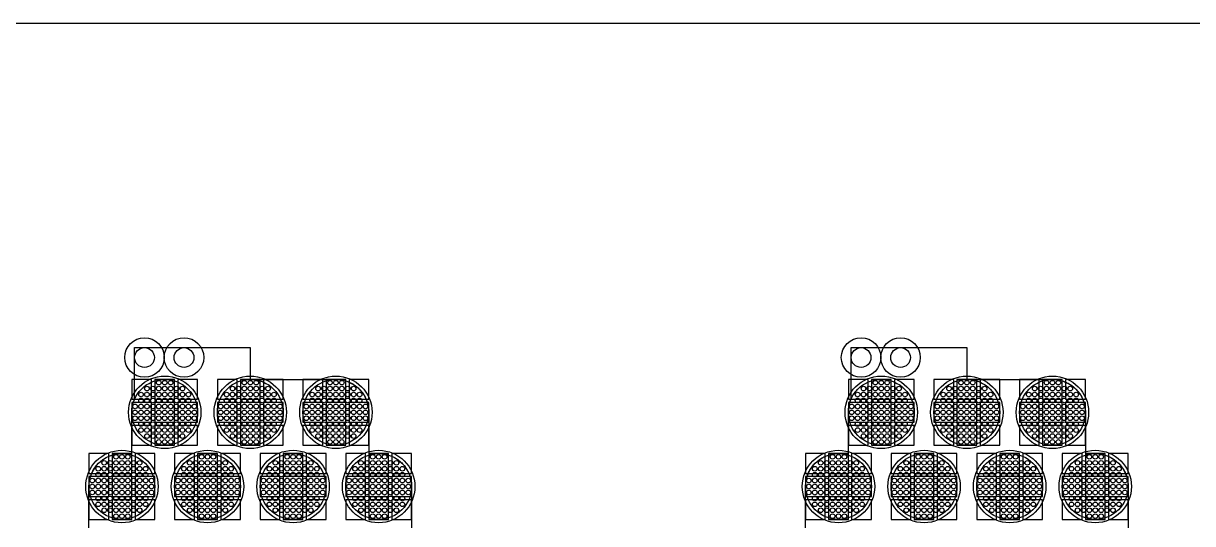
# Model space of a CAD drawing. Extents: x -49 to 54, y -38 to 38.
# Drawn here: x 26.48 to 44.24, y 30.41 to 38 of the extents above; entities that cross this region are included whole.
import ezdxf

# ---------------------------------------------------------------- set-up
doc = ezdxf.new("R2010")
doc.units = 0
for name, color, linetype in [('ADHESIVE_VIA_OPENINGS', 30, 'CONTINUOUS'), ('BACK_LAYER', 5, 'CONTINUOUS'), ('COND_LAYER_LOWER_ELECTRODE', 6, 'CONTINUOUS'), ('CONDUCTIVE_LAYER_BACK_LAYER', 2, 'CONTINUOUS'), ('EMITTER', 3, 'CONTINUOUS'), ('LOWER_ELECTRODE', 1, 'CONTINUOUS'), ('OUTLINE', 7, 'CONTINUOUS'), ('SUBSTRATE_VIA', 4, 'CONTINUOUS')]:
    doc.layers.add(name, color=color, linetype=linetype)

msp = doc.modelspace()

# ---------------------------------------------------------------- linework, layer by layer
at = {"layer": 'ADHESIVE_VIA_OPENINGS'}
for centre in [(28.323, 32.93), (28.923, 32.93), (39.207, 32.93), (39.807, 32.93)]:
    msp.add_circle(centre, 0.3, dxfattribs=at)
at = {"layer": 'BACK_LAYER'}
for points in [[(28.13, 32.299), (28.43, 32.299), (28.43, 32.599), (28.13, 32.599)], [(28.48, 32.299), (28.78, 32.299), (28.78, 32.599), (28.48, 32.599)], [(28.83, 32.299), (29.13, 32.299), (29.13, 32.599), (28.83, 32.599)], [(29.43, 32.299), (29.73, 32.299), (29.73, 32.599), (29.43, 32.599)], [(29.78, 32.299), (30.08, 32.299), (30.08, 32.599), (29.78, 32.599)], [(30.13, 32.299), (30.43, 32.299), (30.43, 32.599), (30.13, 32.599)], [(30.73, 32.299), (31.03, 32.299), (31.03, 32.599), (30.73, 32.599)], [(31.08, 32.299), (31.38, 32.299), (31.38, 32.599), (31.08, 32.599)], [(31.43, 32.299), (31.73, 32.299), (31.73, 32.599), (31.43, 32.599)], [(39.014, 32.299), (39.314, 32.299), (39.314, 32.599), (39.014, 32.599)], [(39.364, 32.299), (39.664, 32.299), (39.664, 32.599), (39.364, 32.599)], [(39.714, 32.299), (40.014, 32.299), (40.014, 32.599), (39.714, 32.599)], [(40.314, 32.299), (40.614, 32.299), (40.614, 32.599), (40.314, 32.599)], [(40.664, 32.299), (40.964, 32.299), (40.964, 32.599), (40.664, 32.599)], [(41.014, 32.299), (41.314, 32.299), (41.314, 32.599), (41.014, 32.599)], [(41.614, 32.299), (41.914, 32.299), (41.914, 32.599), (41.614, 32.599)], [(41.964, 32.299), (42.264, 32.299), (42.264, 32.599), (41.964, 32.599)], [(42.314, 32.299), (42.614, 32.299), (42.614, 32.599), (42.314, 32.599)], [(28.13, 31.949), (28.43, 31.949), (28.43, 32.249), (28.13, 32.249)], [(28.48, 31.949), (28.78, 31.949), (28.78, 32.249), (28.48, 32.249)], [(28.83, 31.949), (29.13, 31.949), (29.13, 32.249), (28.83, 32.249)], [(29.43, 31.949), (29.73, 31.949), (29.73, 32.249), (29.43, 32.249)], [(29.78, 31.949), (30.08, 31.949), (30.08, 32.249), (29.78, 32.249)], [(30.13, 31.949), (30.43, 31.949), (30.43, 32.249), (30.13, 32.249)], [(30.73, 31.949), (31.03, 31.949), (31.03, 32.249), (30.73, 32.249)], [(31.08, 31.949), (31.38, 31.949), (31.38, 32.249), (31.08, 32.249)], [(31.43, 31.949), (31.73, 31.949), (31.73, 32.249), (31.43, 32.249)], [(39.014, 31.949), (39.314, 31.949), (39.314, 32.249), (39.014, 32.249)], [(39.364, 31.949), (39.664, 31.949), (39.664, 32.249), (39.364, 32.249)], [(39.714, 31.949), (40.014, 31.949), (40.014, 32.249), (39.714, 32.249)], [(40.314, 31.949), (40.614, 31.949), (40.614, 32.249), (40.314, 32.249)], [(40.664, 31.949), (40.964, 31.949), (40.964, 32.249), (40.664, 32.249)], [(41.014, 31.949), (41.314, 31.949), (41.314, 32.249), (41.014, 32.249)], [(41.614, 31.949), (41.914, 31.949), (41.914, 32.249), (41.614, 32.249)], [(41.964, 31.949), (42.264, 31.949), (42.264, 32.249), (41.964, 32.249)], [(42.314, 31.949), (42.614, 31.949), (42.614, 32.249), (42.314, 32.249)], [(28.13, 31.599), (28.43, 31.599), (28.43, 31.899), (28.13, 31.899)], [(28.48, 31.599), (28.78, 31.599), (28.78, 31.899), (28.48, 31.899)], [(28.83, 31.599), (29.13, 31.599), (29.13, 31.899), (28.83, 31.899)], [(29.43, 31.599), (29.73, 31.599), (29.73, 31.899), (29.43, 31.899)], [(29.78, 31.599), (30.08, 31.599), (30.08, 31.899), (29.78, 31.899)], [(30.13, 31.599), (30.43, 31.599), (30.43, 31.899), (30.13, 31.899)], [(30.73, 31.599), (31.03, 31.599), (31.03, 31.899), (30.73, 31.899)], [(31.08, 31.599), (31.38, 31.599), (31.38, 31.899), (31.08, 31.899)], [(31.43, 31.599), (31.73, 31.599), (31.73, 31.899), (31.43, 31.899)], [(39.014, 31.599), (39.314, 31.599), (39.314, 31.899), (39.014, 31.899)], [(39.364, 31.599), (39.664, 31.599), (39.664, 31.899), (39.364, 31.899)], [(39.714, 31.599), (40.014, 31.599), (40.014, 31.899), (39.714, 31.899)], [(40.314, 31.599), (40.614, 31.599), (40.614, 31.899), (40.314, 31.899)], [(40.664, 31.599), (40.964, 31.599), (40.964, 31.899), (40.664, 31.899)], [(41.014, 31.599), (41.314, 31.599), (41.314, 31.899), (41.014, 31.899)], [(41.614, 31.599), (41.914, 31.599), (41.914, 31.899), (41.614, 31.899)], [(41.964, 31.599), (42.264, 31.599), (42.264, 31.899), (41.964, 31.899)], [(42.314, 31.599), (42.614, 31.599), (42.614, 31.899), (42.314, 31.899)], [(27.48, 31.173), (27.78, 31.173), (27.78, 31.473), (27.48, 31.473)], [(27.83, 31.173), (28.13, 31.173), (28.13, 31.473), (27.83, 31.473)], [(28.18, 31.173), (28.48, 31.173), (28.48, 31.473), (28.18, 31.473)], [(28.78, 31.173), (29.08, 31.173), (29.08, 31.473), (28.78, 31.473)], [(29.13, 31.173), (29.43, 31.173), (29.43, 31.473), (29.13, 31.473)], [(29.48, 31.173), (29.78, 31.173), (29.78, 31.473), (29.48, 31.473)], [(30.08, 31.173), (30.38, 31.173), (30.38, 31.473), (30.08, 31.473)], [(30.43, 31.173), (30.73, 31.173), (30.73, 31.473), (30.43, 31.473)], [(30.78, 31.173), (31.08, 31.173), (31.08, 31.473), (30.78, 31.473)], [(31.38, 31.173), (31.68, 31.173), (31.68, 31.473), (31.38, 31.473)], [(31.73, 31.173), (32.03, 31.173), (32.03, 31.473), (31.73, 31.473)], [(32.08, 31.173), (32.38, 31.173), (32.38, 31.473), (32.08, 31.473)], [(38.364, 31.173), (38.664, 31.173), (38.664, 31.473), (38.364, 31.473)], [(38.714, 31.173), (39.014, 31.173), (39.014, 31.473), (38.714, 31.473)], [(39.064, 31.173), (39.364, 31.173), (39.364, 31.473), (39.064, 31.473)], [(39.664, 31.173), (39.964, 31.173), (39.964, 31.473), (39.664, 31.473)], [(40.014, 31.173), (40.314, 31.173), (40.314, 31.473), (40.014, 31.473)], [(40.364, 31.173), (40.664, 31.173), (40.664, 31.473), (40.364, 31.473)], [(40.964, 31.173), (41.264, 31.173), (41.264, 31.473), (40.964, 31.473)], [(41.314, 31.173), (41.614, 31.173), (41.614, 31.473), (41.314, 31.473)], [(41.664, 31.173), (41.964, 31.173), (41.964, 31.473), (41.664, 31.473)], [(42.264, 31.173), (42.564, 31.173), (42.564, 31.473), (42.264, 31.473)], [(42.614, 31.173), (42.914, 31.173), (42.914, 31.473), (42.614, 31.473)], [(42.964, 31.173), (43.264, 31.173), (43.264, 31.473), (42.964, 31.473)], [(27.48, 30.823), (27.78, 30.823), (27.78, 31.123), (27.48, 31.123)], [(27.83, 30.823), (28.13, 30.823), (28.13, 31.123), (27.83, 31.123)], [(28.18, 30.823), (28.48, 30.823), (28.48, 31.123), (28.18, 31.123)], [(28.78, 30.823), (29.08, 30.823), (29.08, 31.123), (28.78, 31.123)], [(29.13, 30.823), (29.43, 30.823), (29.43, 31.123), (29.13, 31.123)], [(29.48, 30.823), (29.78, 30.823), (29.78, 31.123), (29.48, 31.123)], [(30.08, 30.823), (30.38, 30.823), (30.38, 31.123), (30.08, 31.123)], [(30.43, 30.823), (30.73, 30.823), (30.73, 31.123), (30.43, 31.123)], [(30.78, 30.823), (31.08, 30.823), (31.08, 31.123), (30.78, 31.123)], [(31.38, 30.823), (31.68, 30.823), (31.68, 31.123), (31.38, 31.123)], [(31.73, 30.823), (32.03, 30.823), (32.03, 31.123), (31.73, 31.123)], [(32.08, 30.823), (32.38, 30.823), (32.38, 31.123), (32.08, 31.123)], [(38.364, 30.823), (38.664, 30.823), (38.664, 31.123), (38.364, 31.123)], [(38.714, 30.823), (39.014, 30.823), (39.014, 31.123), (38.714, 31.123)], [(39.064, 30.823), (39.364, 30.823), (39.364, 31.123), (39.064, 31.123)], [(39.664, 30.823), (39.964, 30.823), (39.964, 31.123), (39.664, 31.123)], [(40.014, 30.823), (40.314, 30.823), (40.314, 31.123), (40.014, 31.123)], [(40.364, 30.823), (40.664, 30.823), (40.664, 31.123), (40.364, 31.123)], [(40.964, 30.823), (41.264, 30.823), (41.264, 31.123), (40.964, 31.123)], [(41.314, 30.823), (41.614, 30.823), (41.614, 31.123), (41.314, 31.123)], [(41.664, 30.823), (41.964, 30.823), (41.964, 31.123), (41.664, 31.123)], [(42.264, 30.823), (42.564, 30.823), (42.564, 31.123), (42.264, 31.123)], [(42.614, 30.823), (42.914, 30.823), (42.914, 31.123), (42.614, 31.123)], [(42.964, 30.823), (43.264, 30.823), (43.264, 31.123), (42.964, 31.123)], [(27.48, 30.473), (27.78, 30.473), (27.78, 30.773), (27.48, 30.773)], [(27.83, 30.473), (28.13, 30.473), (28.13, 30.773), (27.83, 30.773)], [(28.18, 30.473), (28.48, 30.473), (28.48, 30.773), (28.18, 30.773)], [(28.78, 30.473), (29.08, 30.473), (29.08, 30.773), (28.78, 30.773)], [(29.13, 30.473), (29.43, 30.473), (29.43, 30.773), (29.13, 30.773)], [(29.48, 30.473), (29.78, 30.473), (29.78, 30.773), (29.48, 30.773)], [(30.08, 30.473), (30.38, 30.473), (30.38, 30.773), (30.08, 30.773)], [(30.43, 30.473), (30.73, 30.473), (30.73, 30.773), (30.43, 30.773)], [(30.78, 30.473), (31.08, 30.473), (31.08, 30.773), (30.78, 30.773)], [(31.38, 30.473), (31.68, 30.473), (31.68, 30.773), (31.38, 30.773)], [(31.73, 30.473), (32.03, 30.473), (32.03, 30.773), (31.73, 30.773)], [(32.08, 30.473), (32.38, 30.473), (32.38, 30.773), (32.08, 30.773)], [(38.364, 30.473), (38.664, 30.473), (38.664, 30.773), (38.364, 30.773)], [(38.714, 30.473), (39.014, 30.473), (39.014, 30.773), (38.714, 30.773)], [(39.064, 30.473), (39.364, 30.473), (39.364, 30.773), (39.064, 30.773)], [(39.664, 30.473), (39.964, 30.473), (39.964, 30.773), (39.664, 30.773)], [(40.014, 30.473), (40.314, 30.473), (40.314, 30.773), (40.014, 30.773)], [(40.364, 30.473), (40.664, 30.473), (40.664, 30.773), (40.364, 30.773)], [(40.964, 30.473), (41.264, 30.473), (41.264, 30.773), (40.964, 30.773)], [(41.314, 30.473), (41.614, 30.473), (41.614, 30.773), (41.314, 30.773)], [(41.664, 30.473), (41.964, 30.473), (41.964, 30.773), (41.664, 30.773)], [(42.264, 30.473), (42.564, 30.473), (42.564, 30.773), (42.264, 30.773)], [(42.614, 30.473), (42.914, 30.473), (42.914, 30.773), (42.614, 30.773)], [(42.964, 30.473), (43.264, 30.473), (43.264, 30.773), (42.964, 30.773)]]:
    msp.add_lwpolyline(points, close=True, dxfattribs=at)
at = {"layer": 'COND_LAYER_LOWER_ELECTRODE'}
for centre in [(28.63, 32.099), (29.93, 32.099), (31.23, 32.099), (39.514, 32.099), (40.814, 32.099), (42.114, 32.099), (27.98, 30.973), (29.28, 30.973), (30.58, 30.973), (31.88, 30.973), (38.864, 30.973), (40.164, 30.973), (41.464, 30.973), (42.764, 30.973)]:
    msp.add_circle(centre, 0.55, dxfattribs=at)
at = {"layer": 'CONDUCTIVE_LAYER_BACK_LAYER'}
for points in [[(27.48, 30.348), (27.48, 30.973), (27.481, 30.993), (27.482, 31.013), (27.484, 31.033), (27.487, 31.053), (27.49, 31.072), (27.494, 31.092), (27.499, 31.111), (27.505, 31.13), (27.512, 31.149), (27.519, 31.167), (27.527, 31.185), (27.536, 31.203), (27.546, 31.221), (27.556, 31.238), (27.567, 31.254), (27.578, 31.271), (27.59, 31.286), (27.603, 31.302), (27.616, 31.316), (27.63, 31.331), (27.645, 31.344), (27.66, 31.357), (27.675, 31.37), (27.691, 31.381), (27.708, 31.393), (27.725, 31.403), (27.742, 31.413), (27.759, 31.422), (27.777, 31.431), (27.796, 31.438), (27.814, 31.445), (27.833, 31.451), (27.852, 31.457), (27.872, 31.462), (27.891, 31.466), (27.911, 31.469), (27.931, 31.471), (27.95, 31.473), (27.97, 31.473), (28.13, 31.473), (28.13, 32.099), (28.131, 32.119), (28.132, 32.139), (28.134, 32.159), (28.137, 32.179), (28.14, 32.198), (28.144, 32.217), (28.149, 32.237), (28.155, 32.256), (28.162, 32.274), (28.169, 32.293), (28.173, 32.302), (28.173, 33.08), (29.93, 33.08), (29.93, 32.599), (31.24, 32.599), (31.26, 32.598), (31.28, 32.597), (31.3, 32.594), (31.319, 32.591), (31.339, 32.587), (31.358, 32.583), (31.377, 32.577), (31.396, 32.571), (31.415, 32.564), (31.433, 32.556), (31.451, 32.548), (31.469, 32.539), (31.486, 32.529), (31.503, 32.518), (31.519, 32.507), (31.535, 32.495), (31.551, 32.483), (31.566, 32.47), (31.58, 32.456), (31.594, 32.442), (31.608, 32.427), (31.62, 32.412), (31.632, 32.396), (31.644, 32.38), (31.655, 32.364), (31.665, 32.346), (31.674, 32.329), (31.683, 32.311), (31.691, 32.293), (31.699, 32.274), (31.705, 32.256), (31.711, 32.237), (31.716, 32.217), (31.72, 32.198), (31.724, 32.179), (31.727, 32.159), (31.729, 32.139), (31.73, 32.119), (31.73, 32.099), (31.73, 31.473), (31.89, 31.473), (31.91, 31.473), (31.93, 31.471), (31.95, 31.469), (31.969, 31.466), (31.989, 31.462), (32.008, 31.457), (32.027, 31.451), (32.046, 31.445), (32.065, 31.438), (32.083, 31.431), (32.101, 31.422), (32.119, 31.413), (32.136, 31.403), (32.153, 31.393), (32.169, 31.381), (32.185, 31.37), (32.201, 31.357), (32.216, 31.344), (32.23, 31.331), (32.244, 31.316), (32.258, 31.302), (32.27, 31.286), (32.282, 31.271), (32.294, 31.254), (32.305, 31.238), (32.315, 31.221), (32.324, 31.203), (32.333, 31.185), (32.341, 31.167), (32.349, 31.149), (32.355, 31.13), (32.361, 31.111), (32.366, 31.092), (32.37, 31.072), (32.374, 31.053), (32.377, 31.033), (32.379, 31.013), (32.38, 30.993), (32.38, 30.973), (32.38, 30.348)], [(38.364, 30.348), (38.364, 30.973), (38.364, 30.993), (38.366, 31.013), (38.367, 31.033), (38.37, 31.053), (38.374, 31.072), (38.378, 31.092), (38.383, 31.111), (38.389, 31.13), (38.396, 31.149), (38.403, 31.167), (38.411, 31.185), (38.42, 31.203), (38.429, 31.221), (38.439, 31.238), (38.45, 31.254), (38.462, 31.271), (38.474, 31.286), (38.487, 31.302), (38.5, 31.316), (38.514, 31.331), (38.528, 31.344), (38.543, 31.357), (38.559, 31.37), (38.575, 31.381), (38.591, 31.393), (38.608, 31.403), (38.626, 31.413), (38.643, 31.422), (38.661, 31.431), (38.68, 31.438), (38.698, 31.445), (38.717, 31.451), (38.736, 31.457), (38.755, 31.462), (38.775, 31.466), (38.795, 31.469), (38.814, 31.471), (38.834, 31.473), (38.854, 31.473), (39.014, 31.473), (39.014, 32.099), (39.014, 32.119), (39.016, 32.139), (39.017, 32.159), (39.02, 32.179), (39.024, 32.198), (39.028, 32.217), (39.033, 32.237), (39.039, 32.256), (39.046, 32.274), (39.053, 32.293), (39.057, 32.302), (39.057, 33.08), (40.814, 33.08), (40.814, 32.599), (42.124, 32.599), (42.144, 32.598), (42.164, 32.597), (42.183, 32.594), (42.203, 32.591), (42.222, 32.587), (42.242, 32.583), (42.261, 32.577), (42.28, 32.571), (42.298, 32.564), (42.317, 32.556), (42.335, 32.548), (42.352, 32.539), (42.37, 32.529), (42.387, 32.518), (42.403, 32.507), (42.419, 32.495), (42.434, 32.483), (42.449, 32.47), (42.464, 32.456), (42.478, 32.442), (42.491, 32.427), (42.504, 32.412), (42.516, 32.396), (42.528, 32.38), (42.538, 32.364), (42.549, 32.346), (42.558, 32.329), (42.567, 32.311), (42.575, 32.293), (42.582, 32.274), (42.589, 32.256), (42.595, 32.237), (42.6, 32.217), (42.604, 32.198), (42.608, 32.179), (42.61, 32.159), (42.612, 32.139), (42.614, 32.119), (42.614, 32.099), (42.614, 31.473), (42.774, 31.473), (42.794, 31.473), (42.814, 31.471), (42.833, 31.469), (42.853, 31.466), (42.872, 31.462), (42.892, 31.457), (42.911, 31.451), (42.93, 31.445), (42.948, 31.438), (42.967, 31.431), (42.985, 31.422), (43.002, 31.413), (43.02, 31.403), (43.037, 31.393), (43.053, 31.381), (43.069, 31.37), (43.084, 31.357), (43.099, 31.344), (43.114, 31.331), (43.128, 31.316), (43.141, 31.302), (43.154, 31.286), (43.166, 31.271), (43.178, 31.254), (43.188, 31.238), (43.199, 31.221), (43.208, 31.203), (43.217, 31.185), (43.225, 31.167), (43.232, 31.149), (43.239, 31.13), (43.245, 31.111), (43.25, 31.092), (43.254, 31.072), (43.258, 31.053), (43.26, 31.033), (43.262, 31.013), (43.264, 30.993), (43.264, 30.973), (43.264, 30.348)]]:
    msp.add_lwpolyline(points, dxfattribs=at)
at = {"layer": 'EMITTER'}
for centre in [(28.63, 32.099), (29.93, 32.099), (31.23, 32.099), (39.514, 32.099), (40.814, 32.099), (42.114, 32.099), (27.98, 30.973), (29.28, 30.973), (30.58, 30.973), (31.88, 30.973), (38.864, 30.973), (40.164, 30.973), (41.464, 30.973), (42.764, 30.973)]:
    msp.add_circle(centre, 0.5, dxfattribs=at)
at = {"layer": 'LOWER_ELECTRODE'}
for centre in [(28.54, 32.549), (28.63, 32.549), (28.72, 32.549), (29.84, 32.549), (29.93, 32.549), (30.02, 32.549), (31.14, 32.549), (31.23, 32.549), (31.32, 32.549), (39.424, 32.549), (39.514, 32.549), (39.604, 32.549), (40.724, 32.549), (40.814, 32.549), (40.904, 32.549), (42.024, 32.549), (42.114, 32.549), (42.204, 32.549), (28.27, 32.369), (28.36, 32.459), (28.36, 32.369), (28.45, 32.459), (28.45, 32.369), (28.54, 32.459), (28.54, 32.369), (28.63, 32.459), (28.63, 32.369), (28.72, 32.459), (28.72, 32.369), (28.81, 32.459), (28.81, 32.369), (28.9, 32.459), (28.9, 32.369), (28.99, 32.369), (29.57, 32.369), (29.66, 32.459), (29.66, 32.369), (29.75, 32.459), (29.75, 32.369), (29.84, 32.459), (29.84, 32.369), (29.93, 32.459), (29.93, 32.369), (30.02, 32.459), (30.02, 32.369), (30.11, 32.459), (30.11, 32.369), (30.2, 32.459), (30.2, 32.369), (30.29, 32.369), (30.87, 32.369), (30.96, 32.459), (30.96, 32.369), (31.05, 32.459), (31.05, 32.369), (31.14, 32.459), (31.14, 32.369), (31.23, 32.459), (31.23, 32.369), (31.32, 32.459), (31.32, 32.369), (31.41, 32.459), (31.41, 32.369), (31.5, 32.459), (31.5, 32.369), (31.59, 32.369), (39.154, 32.369), (39.244, 32.459), (39.244, 32.369), (39.334, 32.459), (39.334, 32.369), (39.424, 32.459), (39.424, 32.369), (39.514, 32.459), (39.514, 32.369), (39.604, 32.459), (39.604, 32.369), (39.694, 32.459), (39.694, 32.369), (39.784, 32.459), (39.784, 32.369), (39.874, 32.369), (40.454, 32.369), (40.544, 32.459), (40.544, 32.369), (40.634, 32.459), (40.634, 32.369), (40.724, 32.459), (40.724, 32.369), (40.814, 32.459), (40.814, 32.369), (40.904, 32.459), (40.904, 32.369), (40.994, 32.459), (40.994, 32.369), (41.084, 32.459), (41.084, 32.369), (41.174, 32.369), (41.754, 32.369), (41.844, 32.459), (41.844, 32.369), (41.934, 32.459), (41.934, 32.369), (42.024, 32.459), (42.024, 32.369), (42.114, 32.459), (42.114, 32.369), (42.204, 32.459), (42.204, 32.369), (42.294, 32.459), (42.294, 32.369), (42.384, 32.459), (42.384, 32.369), (42.474, 32.369), (28.18, 32.189), (28.27, 32.279), (28.27, 32.189), (28.36, 32.279), (28.36, 32.189), (28.45, 32.279), (28.45, 32.189), (28.54, 32.279), (28.54, 32.189), (28.63, 32.279), (28.63, 32.189), (28.72, 32.279), (28.72, 32.189), (28.81, 32.279), (28.81, 32.189), (28.9, 32.279), (28.9, 32.189), (28.99, 32.279), (28.99, 32.189), (29.08, 32.189), (29.48, 32.189), (29.57, 32.279), (29.57, 32.189), (29.66, 32.279), (29.66, 32.189), (29.75, 32.279), (29.75, 32.189), (29.84, 32.279), (29.84, 32.189), (29.93, 32.279), (29.93, 32.189), (30.02, 32.279), (30.02, 32.189), (30.11, 32.279), (30.11, 32.189), (30.2, 32.279), (30.2, 32.189), (30.29, 32.279), (30.29, 32.189), (30.38, 32.189), (30.78, 32.189), (30.87, 32.279), (30.87, 32.189), (30.96, 32.279), (30.96, 32.189), (31.05, 32.279), (31.05, 32.189), (31.14, 32.279), (31.14, 32.189), (31.23, 32.279), (31.23, 32.189), (31.32, 32.279), (31.32, 32.189), (31.41, 32.279), (31.41, 32.189), (31.5, 32.279), (31.5, 32.189), (31.59, 32.279), (31.59, 32.189), (31.68, 32.189), (39.064, 32.189), (39.154, 32.279), (39.154, 32.189), (39.244, 32.279), (39.244, 32.189), (39.334, 32.279), (39.334, 32.189), (39.424, 32.279), (39.424, 32.189), (39.514, 32.279), (39.514, 32.189), (39.604, 32.279), (39.604, 32.189), (39.694, 32.279), (39.694, 32.189), (39.784, 32.279), (39.784, 32.189), (39.874, 32.279), (39.874, 32.189), (39.964, 32.189), (40.364, 32.189), (40.454, 32.279), (40.454, 32.189), (40.544, 32.279), (40.544, 32.189), (40.634, 32.279), (40.634, 32.189), (40.724, 32.279), (40.724, 32.189), (40.814, 32.279), (40.814, 32.189), (40.904, 32.279), (40.904, 32.189), (40.994, 32.279), (40.994, 32.189), (41.084, 32.279), (41.084, 32.189), (41.174, 32.279), (41.174, 32.189), (41.264, 32.189), (41.664, 32.189), (41.754, 32.279), (41.754, 32.189), (41.844, 32.279), (41.844, 32.189), (41.934, 32.279), (41.934, 32.189), (42.024, 32.279), (42.024, 32.189), (42.114, 32.279), (42.114, 32.189), (42.204, 32.279), (42.204, 32.189), (42.294, 32.279), (42.294, 32.189), (42.384, 32.279), (42.384, 32.189), (42.474, 32.279), (42.474, 32.189), (42.564, 32.189), (28.18, 32.099), (28.18, 32.009), (28.27, 32.099), (28.27, 32.009), (28.36, 32.099), (28.36, 32.009), (28.45, 32.099), (28.45, 32.009), (28.54, 32.099), (28.54, 32.009), (28.63, 32.099), (28.63, 32.009), (28.72, 32.099), (28.72, 32.009), (28.81, 32.099), (28.81, 32.009), (28.9, 32.099), (28.9, 32.009), (28.99, 32.099), (28.99, 32.009), (29.08, 32.099), (29.08, 32.009), (29.48, 32.099), (29.48, 32.009), (29.57, 32.099), (29.57, 32.009), (29.66, 32.099), (29.66, 32.009), (29.75, 32.099), (29.75, 32.009), (29.84, 32.099), (29.84, 32.009), (29.93, 32.099), (29.93, 32.009), (30.02, 32.099), (30.02, 32.009), (30.11, 32.099), (30.11, 32.009), (30.2, 32.099), (30.2, 32.009), (30.29, 32.099), (30.29, 32.009), (30.38, 32.099), (30.38, 32.009), (30.78, 32.099), (30.78, 32.009), (30.87, 32.099), (30.87, 32.009), (30.96, 32.099), (30.96, 32.009), (31.05, 32.099), (31.05, 32.009), (31.14, 32.099), (31.14, 32.009), (31.23, 32.099), (31.23, 32.009), (31.32, 32.099), (31.32, 32.009), (31.41, 32.099), (31.41, 32.009), (31.5, 32.099), (31.5, 32.009), (31.59, 32.099), (31.59, 32.009), (31.68, 32.099), (31.68, 32.009), (39.064, 32.099), (39.064, 32.009), (39.154, 32.099), (39.154, 32.009), (39.244, 32.099), (39.244, 32.009), (39.334, 32.099), (39.334, 32.009), (39.424, 32.099), (39.424, 32.009), (39.514, 32.099), (39.514, 32.009), (39.604, 32.099), (39.604, 32.009), (39.694, 32.099), (39.694, 32.009), (39.784, 32.099), (39.784, 32.009), (39.874, 32.099), (39.874, 32.009), (39.964, 32.099), (39.964, 32.009), (40.364, 32.099), (40.364, 32.009), (40.454, 32.099), (40.454, 32.009), (40.544, 32.099), (40.544, 32.009), (40.634, 32.099), (40.634, 32.009), (40.724, 32.099), (40.724, 32.009), (40.814, 32.099), (40.814, 32.009), (40.904, 32.099), (40.904, 32.009), (40.994, 32.099), (40.994, 32.009), (41.084, 32.099), (41.084, 32.009), (41.174, 32.099), (41.174, 32.009), (41.264, 32.099), (41.264, 32.009), (41.664, 32.099), (41.664, 32.009), (41.754, 32.099), (41.754, 32.009), (41.844, 32.099), (41.844, 32.009), (41.934, 32.099), (41.934, 32.009), (42.024, 32.099), (42.024, 32.009), (42.114, 32.099), (42.114, 32.009), (42.204, 32.099), (42.204, 32.009), (42.294, 32.099), (42.294, 32.009), (42.384, 32.099), (42.384, 32.009), (42.474, 32.099), (42.474, 32.009), (42.564, 32.099), (42.564, 32.009), (28.27, 31.919), (28.27, 31.829), (28.36, 31.919), (28.36, 31.829), (28.45, 31.919), (28.45, 31.829), (28.54, 31.919), (28.54, 31.829), (28.63, 31.919), (28.63, 31.829), (28.72, 31.919), (28.72, 31.829), (28.81, 31.919), (28.81, 31.829), (28.9, 31.919), (28.9, 31.829), (28.99, 31.919), (28.99, 31.829), (29.57, 31.919), (29.57, 31.829), (29.66, 31.919), (29.66, 31.829), (29.75, 31.919), (29.75, 31.829), (29.84, 31.919), (29.84, 31.829), (29.93, 31.919), (29.93, 31.829), (30.02, 31.919), (30.02, 31.829), (30.11, 31.919), (30.11, 31.829), (30.2, 31.919), (30.2, 31.829), (30.29, 31.919), (30.29, 31.829), (30.87, 31.919), (30.87, 31.829), (30.96, 31.919), (30.96, 31.829), (31.05, 31.919), (31.05, 31.829), (31.14, 31.919), (31.14, 31.829), (31.23, 31.919), (31.23, 31.829), (31.32, 31.919), (31.32, 31.829), (31.41, 31.919), (31.41, 31.829), (31.5, 31.919), (31.5, 31.829), (31.59, 31.919), (31.59, 31.829), (39.154, 31.919), (39.154, 31.829), (39.244, 31.919), (39.244, 31.829), (39.334, 31.919), (39.334, 31.829), (39.424, 31.919), (39.424, 31.829), (39.514, 31.919), (39.514, 31.829), (39.604, 31.919), (39.604, 31.829), (39.694, 31.919), (39.694, 31.829), (39.784, 31.919), (39.784, 31.829), (39.874, 31.919), (39.874, 31.829), (40.454, 31.919), (40.454, 31.829), (40.544, 31.919), (40.544, 31.829), (40.634, 31.919), (40.634, 31.829), (40.724, 31.919), (40.724, 31.829), (40.814, 31.919), (40.814, 31.829), (40.904, 31.919), (40.904, 31.829), (40.994, 31.919), (40.994, 31.829), (41.084, 31.919), (41.084, 31.829), (41.174, 31.919), (41.174, 31.829), (41.754, 31.919), (41.754, 31.829), (41.844, 31.919), (41.844, 31.829), (41.934, 31.919), (41.934, 31.829), (42.024, 31.919), (42.024, 31.829), (42.114, 31.919), (42.114, 31.829), (42.204, 31.919), (42.204, 31.829), (42.294, 31.919), (42.294, 31.829), (42.384, 31.919), (42.384, 31.829), (42.474, 31.919), (42.474, 31.829), (28.36, 31.739), (28.45, 31.739), (28.54, 31.739), (28.54, 31.649), (28.63, 31.739), (28.63, 31.649), (28.72, 31.739), (28.72, 31.649), (28.81, 31.739), (28.9, 31.739), (29.66, 31.739), (29.75, 31.739), (29.84, 31.739), (29.84, 31.649), (29.93, 31.739), (29.93, 31.649), (30.02, 31.739), (30.02, 31.649), (30.11, 31.739), (30.2, 31.739), (30.96, 31.739), (31.05, 31.739), (31.14, 31.739), (31.14, 31.649), (31.23, 31.739), (31.23, 31.649), (31.32, 31.739), (31.32, 31.649), (31.41, 31.739), (31.5, 31.739), (39.244, 31.739), (39.334, 31.739), (39.424, 31.739), (39.424, 31.649), (39.514, 31.739), (39.514, 31.649), (39.604, 31.739), (39.604, 31.649), (39.694, 31.739), (39.784, 31.739), (40.544, 31.739), (40.634, 31.739), (40.724, 31.739), (40.724, 31.649), (40.814, 31.739), (40.814, 31.649), (40.904, 31.739), (40.904, 31.649), (40.994, 31.739), (41.084, 31.739), (41.844, 31.739), (41.934, 31.739), (42.024, 31.739), (42.024, 31.649), (42.114, 31.739), (42.114, 31.649), (42.204, 31.739), (42.204, 31.649), (42.294, 31.739), (42.384, 31.739), (27.89, 31.423), (27.98, 31.423), (28.07, 31.423), (29.19, 31.423), (29.28, 31.423), (29.37, 31.423), (30.49, 31.423), (30.58, 31.423), (30.67, 31.423), (31.79, 31.423), (31.88, 31.423), (31.97, 31.423), (38.774, 31.423), (38.864, 31.423), (38.954, 31.423), (40.074, 31.423), (40.164, 31.423), (40.254, 31.423), (41.374, 31.423), (41.464, 31.423), (41.554, 31.423), (42.674, 31.423), (42.764, 31.423), (42.854, 31.423), (27.62, 31.243), (27.71, 31.333), (27.71, 31.243), (27.8, 31.333), (27.8, 31.243), (27.89, 31.333), (27.89, 31.243), (27.98, 31.333), (27.98, 31.243), (28.07, 31.333), (28.07, 31.243), (28.16, 31.333), (28.16, 31.243), (28.25, 31.333), (28.25, 31.243), (28.34, 31.243), (28.92, 31.243), (29.01, 31.333), (29.01, 31.243), (29.1, 31.333), (29.1, 31.243), (29.19, 31.333), (29.19, 31.243), (29.28, 31.333), (29.28, 31.243), (29.37, 31.333), (29.37, 31.243), (29.46, 31.333), (29.46, 31.243), (29.55, 31.333), (29.55, 31.243), (29.64, 31.243), (30.22, 31.243), (30.31, 31.333), (30.31, 31.243), (30.4, 31.333), (30.4, 31.243), (30.49, 31.333), (30.49, 31.243), (30.58, 31.333), (30.58, 31.243), (30.67, 31.333), (30.67, 31.243), (30.76, 31.333), (30.76, 31.243), (30.85, 31.333), (30.85, 31.243), (30.94, 31.243), (31.52, 31.243), (31.61, 31.333), (31.61, 31.243), (31.7, 31.333), (31.7, 31.243), (31.79, 31.333), (31.79, 31.243), (31.88, 31.333), (31.88, 31.243), (31.97, 31.333), (31.97, 31.243), (32.06, 31.333), (32.06, 31.243), (32.15, 31.333), (32.15, 31.243), (32.24, 31.243), (38.504, 31.243), (38.594, 31.333), (38.594, 31.243), (38.684, 31.333), (38.684, 31.243), (38.774, 31.333), (38.774, 31.243), (38.864, 31.333), (38.864, 31.243), (38.954, 31.333), (38.954, 31.243), (39.044, 31.333), (39.044, 31.243), (39.134, 31.333), (39.134, 31.243), (39.224, 31.243), (39.804, 31.243), (39.894, 31.333), (39.894, 31.243), (39.984, 31.333), (39.984, 31.243), (40.074, 31.333), (40.074, 31.243), (40.164, 31.333), (40.164, 31.243), (40.254, 31.333), (40.254, 31.243), (40.344, 31.333), (40.344, 31.243), (40.434, 31.333), (40.434, 31.243), (40.524, 31.243), (41.104, 31.243), (41.194, 31.333), (41.194, 31.243), (41.284, 31.333), (41.284, 31.243), (41.374, 31.333), (41.374, 31.243), (41.464, 31.333), (41.464, 31.243), (41.554, 31.333), (41.554, 31.243), (41.644, 31.333), (41.644, 31.243), (41.734, 31.333), (41.734, 31.243), (41.824, 31.243), (42.404, 31.243), (42.494, 31.333), (42.494, 31.243), (42.584, 31.333), (42.584, 31.243), (42.674, 31.333), (42.674, 31.243), (42.764, 31.333), (42.764, 31.243), (42.854, 31.333), (42.854, 31.243), (42.944, 31.333), (42.944, 31.243), (43.034, 31.333), (43.034, 31.243), (43.124, 31.243), (27.53, 31.063), (27.62, 31.153), (27.62, 31.063), (27.71, 31.153), (27.71, 31.063), (27.8, 31.153), (27.8, 31.063), (27.89, 31.153), (27.89, 31.063), (27.98, 31.153), (27.98, 31.063), (28.07, 31.153), (28.07, 31.063), (28.16, 31.153), (28.16, 31.063), (28.25, 31.153), (28.25, 31.063), (28.34, 31.153), (28.34, 31.063), (28.43, 31.063), (28.83, 31.063), (28.92, 31.153), (28.92, 31.063), (29.01, 31.153), (29.01, 31.063), (29.1, 31.153), (29.1, 31.063), (29.19, 31.153), (29.19, 31.063), (29.28, 31.153), (29.28, 31.063), (29.37, 31.153), (29.37, 31.063), (29.46, 31.153), (29.46, 31.063), (29.55, 31.153), (29.55, 31.063), (29.64, 31.153), (29.64, 31.063), (29.73, 31.063), (30.13, 31.063), (30.22, 31.153), (30.22, 31.063), (30.31, 31.153), (30.31, 31.063), (30.4, 31.153), (30.4, 31.063), (30.49, 31.153), (30.49, 31.063), (30.58, 31.153), (30.58, 31.063), (30.67, 31.153), (30.67, 31.063), (30.76, 31.153), (30.76, 31.063), (30.85, 31.153), (30.85, 31.063), (30.94, 31.153), (30.94, 31.063), (31.03, 31.063), (31.43, 31.063), (31.52, 31.153), (31.52, 31.063), (31.61, 31.153), (31.61, 31.063), (31.7, 31.153), (31.7, 31.063), (31.79, 31.153), (31.79, 31.063), (31.88, 31.153), (31.88, 31.063), (31.97, 31.153), (31.97, 31.063), (32.06, 31.153), (32.06, 31.063), (32.15, 31.153), (32.15, 31.063), (32.24, 31.153), (32.24, 31.063), (32.33, 31.063), (38.414, 31.063), (38.504, 31.153), (38.504, 31.063), (38.594, 31.153), (38.594, 31.063), (38.684, 31.153), (38.684, 31.063), (38.774, 31.153), (38.774, 31.063), (38.864, 31.153), (38.864, 31.063), (38.954, 31.153), (38.954, 31.063), (39.044, 31.153), (39.044, 31.063), (39.134, 31.153), (39.134, 31.063), (39.224, 31.153), (39.224, 31.063), (39.314, 31.063), (39.714, 31.063), (39.804, 31.153), (39.804, 31.063), (39.894, 31.153), (39.894, 31.063), (39.984, 31.153), (39.984, 31.063), (40.074, 31.153), (40.074, 31.063), (40.164, 31.153), (40.164, 31.063), (40.254, 31.153), (40.254, 31.063), (40.344, 31.153), (40.344, 31.063), (40.434, 31.153), (40.434, 31.063), (40.524, 31.153), (40.524, 31.063), (40.614, 31.063), (41.014, 31.063), (41.104, 31.153), (41.104, 31.063), (41.194, 31.153), (41.194, 31.063), (41.284, 31.153), (41.284, 31.063), (41.374, 31.153), (41.374, 31.063), (41.464, 31.153), (41.464, 31.063), (41.554, 31.153), (41.554, 31.063), (41.644, 31.153), (41.644, 31.063), (41.734, 31.153), (41.734, 31.063), (41.824, 31.153), (41.824, 31.063), (41.914, 31.063), (42.314, 31.063), (42.404, 31.153), (42.404, 31.063), (42.494, 31.153), (42.494, 31.063), (42.584, 31.153), (42.584, 31.063), (42.674, 31.153), (42.674, 31.063), (42.764, 31.153), (42.764, 31.063), (42.854, 31.153), (42.854, 31.063), (42.944, 31.153), (42.944, 31.063), (43.034, 31.153), (43.034, 31.063), (43.124, 31.153), (43.124, 31.063), (43.214, 31.063), (27.53, 30.973), (27.53, 30.883), (27.62, 30.973), (27.62, 30.883), (27.71, 30.973), (27.71, 30.883), (27.8, 30.973), (27.8, 30.883), (27.89, 30.973), (27.89, 30.883), (27.98, 30.973), (27.98, 30.883), (28.07, 30.973), (28.07, 30.883), (28.16, 30.973), (28.16, 30.883), (28.25, 30.973), (28.25, 30.883), (28.34, 30.973), (28.34, 30.883), (28.43, 30.973), (28.43, 30.883), (28.83, 30.973), (28.83, 30.883), (28.92, 30.973), (28.92, 30.883), (29.01, 30.973), (29.01, 30.883), (29.1, 30.973), (29.1, 30.883), (29.19, 30.973), (29.19, 30.883), (29.28, 30.973), (29.28, 30.883), (29.37, 30.973), (29.37, 30.883), (29.46, 30.973), (29.46, 30.883), (29.55, 30.973), (29.55, 30.883), (29.64, 30.973), (29.64, 30.883), (29.73, 30.973), (29.73, 30.883), (30.13, 30.973), (30.13, 30.883), (30.22, 30.973), (30.22, 30.883), (30.31, 30.973), (30.31, 30.883), (30.4, 30.973), (30.4, 30.883), (30.49, 30.973), (30.49, 30.883), (30.58, 30.973), (30.58, 30.883), (30.67, 30.973), (30.67, 30.883), (30.76, 30.973), (30.76, 30.883), (30.85, 30.973), (30.85, 30.883), (30.94, 30.973), (30.94, 30.883), (31.03, 30.973), (31.03, 30.883), (31.43, 30.973), (31.43, 30.883), (31.52, 30.973), (31.52, 30.883), (31.61, 30.973), (31.61, 30.883), (31.7, 30.973), (31.7, 30.883), (31.79, 30.973), (31.79, 30.883), (31.88, 30.973), (31.88, 30.883), (31.97, 30.973), (31.97, 30.883), (32.06, 30.973), (32.06, 30.883), (32.15, 30.973), (32.15, 30.883), (32.24, 30.973), (32.24, 30.883), (32.33, 30.973), (32.33, 30.883), (38.414, 30.973), (38.414, 30.883), (38.504, 30.973), (38.504, 30.883), (38.594, 30.973), (38.594, 30.883), (38.684, 30.973), (38.684, 30.883), (38.774, 30.973), (38.774, 30.883), (38.864, 30.973), (38.864, 30.883), (38.954, 30.973), (38.954, 30.883), (39.044, 30.973), (39.044, 30.883), (39.134, 30.973), (39.134, 30.883), (39.224, 30.973), (39.224, 30.883), (39.314, 30.973), (39.314, 30.883), (39.714, 30.973), (39.714, 30.883), (39.804, 30.973), (39.804, 30.883), (39.894, 30.973), (39.894, 30.883), (39.984, 30.973), (39.984, 30.883), (40.074, 30.973), (40.074, 30.883), (40.164, 30.973), (40.164, 30.883), (40.254, 30.973), (40.254, 30.883), (40.344, 30.973), (40.344, 30.883), (40.434, 30.973), (40.434, 30.883), (40.524, 30.973), (40.524, 30.883), (40.614, 30.973), (40.614, 30.883), (41.014, 30.973), (41.014, 30.883), (41.104, 30.973), (41.104, 30.883), (41.194, 30.973), (41.194, 30.883), (41.284, 30.973), (41.284, 30.883), (41.374, 30.973), (41.374, 30.883), (41.464, 30.973), (41.464, 30.883), (41.554, 30.973), (41.554, 30.883), (41.644, 30.973), (41.644, 30.883), (41.734, 30.973), (41.734, 30.883), (41.824, 30.973), (41.824, 30.883), (41.914, 30.973), (41.914, 30.883), (42.314, 30.973), (42.314, 30.883), (42.404, 30.973), (42.404, 30.883), (42.494, 30.973), (42.494, 30.883), (42.584, 30.973), (42.584, 30.883), (42.674, 30.973), (42.674, 30.883), (42.764, 30.973), (42.764, 30.883), (42.854, 30.973), (42.854, 30.883), (42.944, 30.973), (42.944, 30.883), (43.034, 30.973), (43.034, 30.883), (43.124, 30.973), (43.124, 30.883), (43.214, 30.973), (43.214, 30.883), (27.62, 30.793), (27.62, 30.703), (27.71, 30.793), (27.71, 30.703), (27.8, 30.793), (27.8, 30.703), (27.89, 30.793), (27.89, 30.703), (27.98, 30.793), (27.98, 30.703), (28.07, 30.793), (28.07, 30.703), (28.16, 30.793), (28.16, 30.703), (28.25, 30.793), (28.25, 30.703), (28.34, 30.793), (28.34, 30.703), (28.92, 30.793), (28.92, 30.703), (29.01, 30.793), (29.01, 30.703), (29.1, 30.793), (29.1, 30.703), (29.19, 30.793), (29.19, 30.703), (29.28, 30.793), (29.28, 30.703), (29.37, 30.793), (29.37, 30.703), (29.46, 30.793), (29.46, 30.703), (29.55, 30.793), (29.55, 30.703), (29.64, 30.793), (29.64, 30.703), (30.22, 30.793), (30.22, 30.703), (30.31, 30.793), (30.31, 30.703), (30.4, 30.793), (30.4, 30.703), (30.49, 30.793), (30.49, 30.703), (30.58, 30.793), (30.58, 30.703), (30.67, 30.793), (30.67, 30.703), (30.76, 30.793), (30.76, 30.703), (30.85, 30.793), (30.85, 30.703), (30.94, 30.793), (30.94, 30.703), (31.52, 30.793), (31.52, 30.703), (31.61, 30.793), (31.61, 30.703), (31.7, 30.793), (31.7, 30.703), (31.79, 30.793), (31.79, 30.703), (31.88, 30.793), (31.88, 30.703), (31.97, 30.793), (31.97, 30.703), (32.06, 30.793), (32.06, 30.703), (32.15, 30.793), (32.15, 30.703), (32.24, 30.793), (32.24, 30.703), (38.504, 30.793), (38.504, 30.703), (38.594, 30.793), (38.594, 30.703), (38.684, 30.793), (38.684, 30.703), (38.774, 30.793), (38.774, 30.703), (38.864, 30.793), (38.864, 30.703), (38.954, 30.793), (38.954, 30.703), (39.044, 30.793), (39.044, 30.703), (39.134, 30.793), (39.134, 30.703), (39.224, 30.793), (39.224, 30.703), (39.804, 30.793), (39.804, 30.703), (39.894, 30.793), (39.894, 30.703), (39.984, 30.793), (39.984, 30.703), (40.074, 30.793), (40.074, 30.703), (40.164, 30.793), (40.164, 30.703), (40.254, 30.793), (40.254, 30.703), (40.344, 30.793), (40.344, 30.703), (40.434, 30.793), (40.434, 30.703), (40.524, 30.793), (40.524, 30.703), (41.104, 30.793), (41.104, 30.703), (41.194, 30.793), (41.194, 30.703), (41.284, 30.793), (41.284, 30.703), (41.374, 30.793), (41.374, 30.703), (41.464, 30.793), (41.464, 30.703), (41.554, 30.793), (41.554, 30.703), (41.644, 30.793), (41.644, 30.703), (41.734, 30.793), (41.734, 30.703), (41.824, 30.793), (41.824, 30.703), (42.404, 30.793), (42.404, 30.703), (42.494, 30.793), (42.494, 30.703), (42.584, 30.793), (42.584, 30.703), (42.674, 30.793), (42.674, 30.703), (42.764, 30.793), (42.764, 30.703), (42.854, 30.793), (42.854, 30.703), (42.944, 30.793), (42.944, 30.703), (43.034, 30.793), (43.034, 30.703), (43.124, 30.793), (43.124, 30.703), (27.71, 30.613), (27.8, 30.613), (27.89, 30.613), (27.89, 30.523), (27.98, 30.613), (27.98, 30.523), (28.07, 30.613), (28.07, 30.523), (28.16, 30.613), (28.25, 30.613), (29.01, 30.613), (29.1, 30.613), (29.19, 30.613), (29.19, 30.523), (29.28, 30.613), (29.28, 30.523), (29.37, 30.613), (29.37, 30.523), (29.46, 30.613), (29.55, 30.613), (30.31, 30.613), (30.4, 30.613), (30.49, 30.613), (30.49, 30.523), (30.58, 30.613), (30.58, 30.523), (30.67, 30.613), (30.67, 30.523), (30.76, 30.613), (30.85, 30.613), (31.61, 30.613), (31.7, 30.613), (31.79, 30.613), (31.79, 30.523), (31.88, 30.613), (31.88, 30.523), (31.97, 30.613), (31.97, 30.523), (32.06, 30.613), (32.15, 30.613), (38.594, 30.613), (38.684, 30.613), (38.774, 30.613), (38.774, 30.523), (38.864, 30.613), (38.864, 30.523), (38.954, 30.613), (38.954, 30.523), (39.044, 30.613), (39.134, 30.613), (39.894, 30.613), (39.984, 30.613), (40.074, 30.613), (40.074, 30.523), (40.164, 30.613), (40.164, 30.523), (40.254, 30.613), (40.254, 30.523), (40.344, 30.613), (40.434, 30.613), (41.194, 30.613), (41.284, 30.613), (41.374, 30.613), (41.374, 30.523), (41.464, 30.613), (41.464, 30.523), (41.554, 30.613), (41.554, 30.523), (41.644, 30.613), (41.734, 30.613), (42.494, 30.613), (42.584, 30.613), (42.674, 30.613), (42.674, 30.523), (42.764, 30.613), (42.764, 30.523), (42.854, 30.613), (42.854, 30.523), (42.944, 30.613), (43.034, 30.613)]:
    msp.add_circle(centre, 0.035, dxfattribs=at)
at = {"layer": 'OUTLINE'}
msp.add_lwpolyline([(-49.4, -36.45, -0.414214), (-47.85, -38), (52.85, -38, -0.414214), (54.4, -36.45), (54.4, -28), (51.4, -28), (51.4, 28), (54.4, 28), (54.4, 36.45, -0.414214), (52.85, 38), (-47.85, 38, -0.414214), (-49.4, 36.45)], format="xyb", close=True, dxfattribs=at)
at = {"layer": 'SUBSTRATE_VIA'}
for centre in [(28.323, 32.93), (28.923, 32.93), (39.207, 32.93), (39.807, 32.93)]:
    msp.add_circle(centre, 0.15, dxfattribs=at)

doc.saveas('drawing.dxf')
